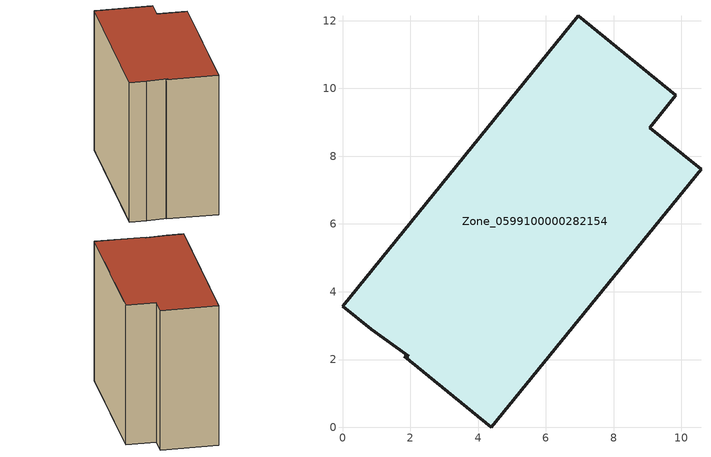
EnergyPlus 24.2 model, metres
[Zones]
Zone_0599100000282154
 floor ground (C_G): 1.95,2.1 0.84,2.89 0,3.58 6.96,12.14 9.84,9.8 9.07,8.85 10.58,7.62 4.39,0 1.82,2.09 z0
 wall outside (C_F): 4.39,0 10.58,7.62 9.07,8.85 9.84,9.8 6.96,12.14 0,3.58 0.84,2.89 1.95,2.1 1.82,2.09 4.39,0 z0:9.54
 roof outside (C_R): 0.84,2.89 1.95,2.1 1.82,2.09 4.39,0 10.58,7.62 9.07,8.85 9.84,9.8 6.96,12.14 0,3.58 z9.54
[BUILDING]
Pand.0599100000282154: North Axis=0; Terrain=City; Loads Convergence Tolerance Value=0.04; Temperature Convergence Tolerance Value=0.4; Solar Distribution=FullExterior; Maximum Number of Warmup Days=25; Minimum Number of Warmup Days=1
[Site:Location]
Rotterdam.The.Hague.AP_ZH_NLD Design_Conditions: Latitude=51.96; Longitude=4.45; Time Zone=1; Elevation=-4.5
[SITE:GROUNDTEMPERATURE:BUILDINGSURFACE]
18, 18, 18, 18, 18, 18, 18, 18, 18, 18, 18, 18
[MATERIAL] Thermal Absorptance=0.9; Solar Absorptance=0.7; Visible Absorptance=0.7
Name | Roughness | Thickness | Conductivity | Density | Specific Heat
G.TI.1946 | MediumSmooth | 0.15 | 1 | 540 | 1210
F.TI.1946 | Rough | 0.3 | 0.857143 | 1920 | 840
R.TI.1946 | MediumRough | 0.2 | 0.1 | 1500 | 1000
[CONSTRUCTION]
C_G: G.TI.1946
C_F: F.TI.1946
C_R: R.TI.1946
[ZONE]
Zone_0599100000282154: Type=1; Multiplier=1; Ceiling Height=Autocalculate; Volume=Autocalculate; Floor Area=autocalculate; Part of Total Floor Area=Yes
[ZONEINFILTRATION:DESIGNFLOWRATE]
Infil_Zone_0599100000282154: Zone or ZoneList or Space or SpaceList=Zone_0599100000282154; Schedule=AlwaysOn; Design Flow Rate Calculation Method=Flow/Area; Flow Rate per Floor Area=0.003; Constant Term Coefficient=1; Temperature Term Coefficient=0; Velocity Term Coefficient=0; Velocity Squared Term Coefficient=0
[HVACTEMPLATE:ZONE:IDEALLOADSAIRSYSTEM]
Zone_0599100000282154: Maximum Heating Supply Air Temperature=50; Minimum Cooling Supply Air Temperature=13; Maximum Heating Supply Air Humidity Ratio=0.0156; Minimum Cooling Supply Air Humidity Ratio=0.0077; Heating Limit=NoLimit; Cooling Limit=NoLimit; Dehumidification Control Type=ConstantSensibleHeatRatio; Cooling Sensible Heat Ratio=0.7; Dehumidification Setpoint=60; Humidification Control Type=None; Humidification Setpoint=30; Outdoor Air Method=None; Outdoor Air Flow Rate per Person=0.00944; Outdoor Air Flow Rate per Zone Floor Area=0; Outdoor Air Flow Rate per Zone=0; Demand Controlled Ventilation Type=None; Outdoor Air Economizer Type=NoEconomizer; Heat Recovery Type=None; Sensible Heat Recovery Effectiveness=0.7; Latent Heat Recovery Effectiveness=0.65
[ZONECONTROL:THERMOSTAT]
ThermostatControl_Zone_0599100000282154: Zone or ZoneList=Zone_0599100000282154; Control Type Schedule=DualSetpointControlType; Control 1=Thermostat_Zone_0599100000282154; Temperature Difference Between Cutout And Setpoint=0
[THERMOSTATSETPOINT:DUALSETPOINT]
Thermostat_Zone_0599100000282154: Heating Setpoint Temperature Schedule=HeatingSetpoint_Zone_0599100000282154; Cooling Setpoint Temperature Schedule=CoolingSetpoint_Zone_0599100000282154
[SCHEDULE:COMPACT]
HeatingSetpoint_Zone_0599100000282154: Through: 12/31, For: AllDays, Until: 24:00, 21
CoolingSetpoint_Zone_0599100000282154: Through: 12/31, For: AllDays, Until: 24:00, 24
DualSetpointControlType: Through: 12/31, For: AllDays, Until: 24:00, 4
AlwaysOn: Through: 12/31, For: AllDays, Until: 24:00, 1
